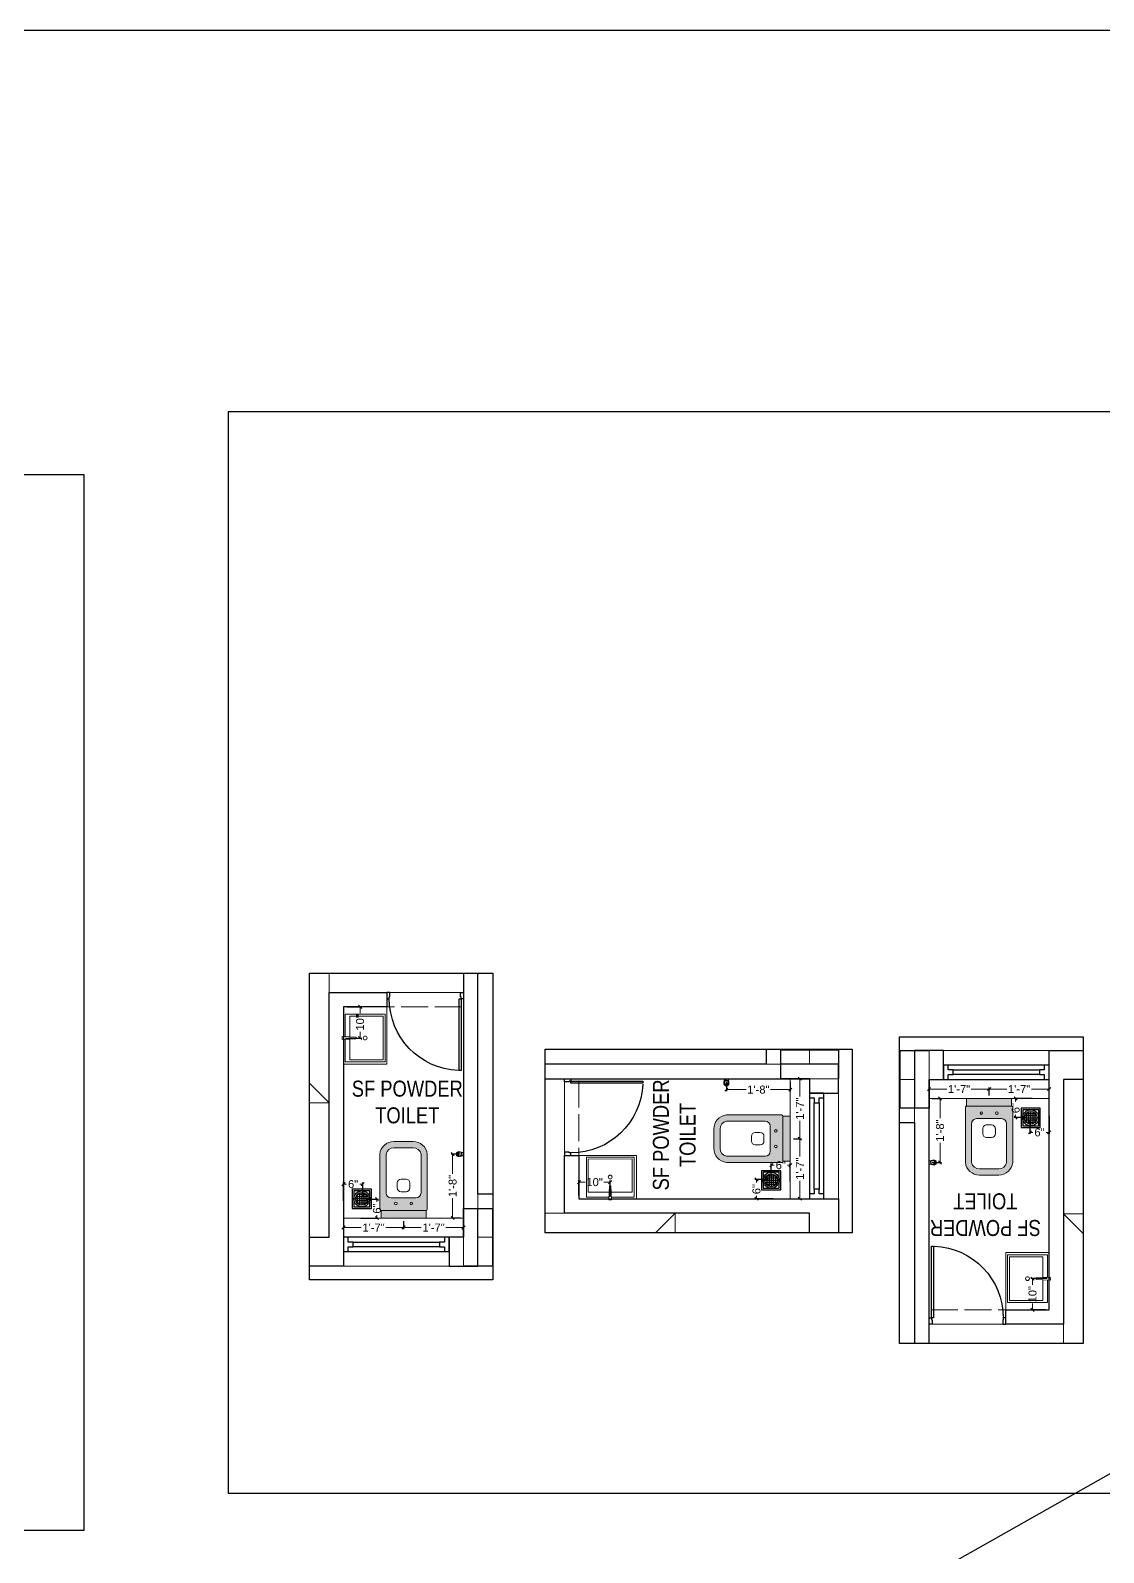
# Model space of a CAD drawing. Header units: millimetres. Extents: x 56222 to 3066687, y -650199 to -121287.
# Drawn here: x 157187.4 to 157522.6, y -177876.4 to -177400.9 of the extents above; entities that cross this region are included whole.
import ezdxf

# ---------------------------------------------------------------- set-up
doc = ezdxf.new("R2010")
doc.units = ezdxf.units.MM
doc.header["$MEASUREMENT"] = 0
doc.header["$PDMODE"] = 35
doc.linetypes.add('ACAD_ISO02W100', pattern=[15, 12, -3])
doc.linetypes.add('ACAD_ISO04W100', pattern=[30, 24, -3, 0, -3])
doc.layers.get('Defpoints').update_dxf_attribs({"color": 220})
for name, color, linetype in [('AR DOOR', 40, 'Continuous'), ('AR ELE-5', 134, 'Continuous'), ('SANIT', 232, 'Continuous'), ('WC-DET', 8, 'Continuous')]:
    doc.layers.add(name, color=color, linetype=linetype)
for name, color, linetype, lineweight in [('COLUMN', 1, 'Continuous', 30), ('dim05', 1, 'Continuous', 13), ('ELEVATION', 250, 'Continuous', 9), ('FIRST FLOOR_( STAIR )', 251, 'Continuous', 9), ('FURNITURE', 32, 'Continuous', 9), ('SECOND FLOOR', 7, 'Continuous', 9), ('SECOND FLOOR ( PLine )', 7, 'Continuous', 30), ('SECOND FLOOR ( TEXT )', 7, 'Continuous', 9), ('TILE', 14, 'Continuous', 9), ('wall', 7, 'Continuous', 30), ('XX~SLAB ( BEAM )~ ( DIM )', 7, 'Continuous', 9)]:
    doc.layers.add(name, color=color, linetype=linetype, lineweight=lineweight)
doc.layers.add('XX~SLAB ( PLINE )', color=251, linetype='Continuous', plot=False)
doc.styles.add('Arial', font='arial.ttf')
doc.styles.add("Cn_BT_0'-0", font='swissc.ttf')
doc.styles.get("Standard").update_dxf_attribs({"font": 'arial.ttf', "height": 6})
doc.dimstyles.new('ISO-25', dxfattribs={"dimtxt": 2.5, "dimasz": 1, "dimexe": 0.5, "dimexo": 1, "dimtad": 0, "dimdec": 1, "dimlunit": 4, "dimtxsty": 'Standard', "dimblk": 'OBLIQUE', "dimcen": 2.5, "dimclrd": 1, "dimclre": 1, "dimclrt": 5, "dimadec": 0, "dimazin": 0, "dimtfac": 1, "dimtdec": 1, "dimtmove": 0, "dimatfit": 3, "dimfxl": 1, "dimlwd": -1, "dimarcsym": 0})

# ---------------------------------------------------------------- blocks, each defined once
blk = doc.blocks.new('A$C3EC62B37')
at = {"layer": 'FURNITURE', "lineweight": 30, "ltscale": 0.25, "true_color": 0xffffff}
h = blk.add_hatch(color=7, dxfattribs=at)
h.dxf.hatch_style = 1
h.paths.add_polyline_path([(-12.22, 0), (-12.22, 2.35), (-26.26, 2.35), (-26.26, 0)])
h.paths.add_polyline_path([(-26.26, 2.35), (-12.22, 2.35, 0.414214), (-11.83, 2.74), (-11.83, 19.96, 0.388639), (-16.24, 23.87), (-22.38, 23.87, 0.379499), (-26.65, 19.96), (-26.65, 2.74, 0.414214)])
h.paths.add_polyline_path([(-15.35, 6.26), (-23.13, 6.26, -0.414214), (-24.7, 7.83), (-24.7, 19.96, -0.349567), (-22.37, 21.91), (-16.24, 21.91, -0.364948), (-13.78, 19.96), (-13.78, 7.83, -0.414214)], flags=16)
h.paths.add_polyline_path([(-18.46, 8.22), (-20.02, 8.22, -0.414214), (-21.2, 9.39), (-21.2, 10.96, -0.414214), (-20.02, 12.13), (-18.46, 12.13, -0.414214), (-17.28, 10.96), (-17.28, 9.39, -0.414214)], flags=0)
h.paths.add_polyline_path([(-22.06, 4.53, -1), (-21.27, 4.53, -1)], flags=16)
at = {"layer": 'FURNITURE', "color": 0, "linetype": 'ByBlock', "lineweight": -2}
for p, q in [((-22.24, 23.87), (-16.24, 23.87)), ((-26.65, 2.74), (-26.65, 19.96)), ((-24.7, 7.83), (-24.7, 19.96)), ((-22.24, 21.91), (-16.24, 21.91)), ((-13.78, 7.83), (-13.78, 19.96)), ((-11.83, 2.74), (-11.83, 19.96)), ((-21.2, 9.39), (-21.2, 10.96)), ((-20.02, 12.13), (-18.46, 12.13)), ((-17.28, 9.39), (-17.28, 10.96)), ((-23.13, 6.26), (-15.35, 6.26)), ((-20.02, 8.22), (-18.46, 8.22)), ((-26.26, 2.35), (-12.22, 2.35)), ((-26.26, 2.35), (-26.26, 0)), ((-26.26, 0), (-12.22, 0)), ((-26.26, 0), (-12.22, 0)), ((-12.22, 2.35), (-12.22, 0))]:
    blk.add_line(p, q, dxfattribs=at)
for centre in [(-21.66, 4.53), (-16.81, 4.53)]:
    blk.add_circle(centre, 0.391, dxfattribs=at)
for centre, radius, start, end in [((-22.31, 19.5), 4.37, 89.0873, 174.0395), ((-16.17, 19.5), 4.37, 5.9605, 90.9127), ((-22.31, 19.48), 2.44, 88.437, 168.6348), ((-16.17, 19.48), 2.44, 11.3652, 91.563), ((-20.02, 10.96), 1.17, 90, 180), ((-18.46, 10.96), 1.17, 0, 90), ((-23.13, 7.83), 1.57, 180, 270), ((-20.02, 9.39), 1.17, 180, 270), ((-18.46, 9.39), 1.17, 270, 0), ((-15.35, 7.83), 1.57, 270, 0), ((-26.26, 2.74), 0.391, 180, 270), ((-12.22, 2.74), 0.391, 270, 0)]:
    blk.add_arc(centre, radius, start, end, dxfattribs=at)
blk = doc.blocks.new('*U118')
for points in [[(-40, 0), (0, 0), (0, 30), (10, 30), (10, 100), (-40, 100)], [(0, 0), (0, -1120), (30, -1120), (30, 0)], [(1160, 0), (1120, 0), (1120, 30), (1110, 30), (1110, 100), (1160, 100)]]:
    blk.add_lwpolyline(points, close=True)
at = {"layer": 'AR ELE-5', "linetype": 'ByBlock', "ltscale": 15}
blk.add_arc((-2, 1), 1122, 272.373, 359.9653, dxfattribs=at)
blk = doc.blocks.new('_Oblique')
at = {"layer": 'wall', "color": 0, "lineweight": -2}
blk.add_line((-0.5, -0.5), (0.5, 0.5), dxfattribs=at)
blk = doc.blocks.new('*D487')
at = {"layer": 'Defpoints', "color": 0, "lineweight": 25, "transparency": 16777216}
for p in [(157285.18, -177771.91), (157303.93, -177771.91), (157303.93, -177774.9)]:
    blk.add_point(p, dxfattribs=at)
at = {"layer": 'dim05', "color": 1, "linetype": 'Continuous', "lineweight": -2, "transparency": 16777216}
for p, q in [((157285.18, -177772.91), (157285.18, -177775.4)), ((157303.93, -177772.91), (157303.93, -177775.4))]:
    blk.add_line(p, q, dxfattribs=at)
at = {"layer": 'dim05', "color": 1, "linetype": 'Continuous', "transparency": 16777216}
for p, q in [((157285.18, -177774.9), (157290.72, -177774.9)), ((157303.93, -177774.9), (157298.38, -177774.9))]:
    blk.add_line(p, q, dxfattribs=at)
at = {"layer": 'dim05', "color": 1, "transparency": 16777216, "rotation": 180}
blk.add_blockref('_Oblique', (157285.18, -177774.9), dxfattribs=at)
at = {"layer": 'dim05', "color": 1, "transparency": 16777216}
blk.add_blockref('_Oblique', (157303.93, -177774.9), dxfattribs=at)
at = {"layer": 'dim05', "color": 5, "lineweight": 25, "transparency": 16777216, "insert": (157294.55, -177774.9), "char_height": 2.5, "attachment_point": 5, "style": 'Arial'}
blk.add_mtext('1\'-7"', dxfattribs=at)
blk = doc.blocks.new('*D488')
at = {"layer": 'Defpoints', "color": 0, "lineweight": 25, "transparency": 16777216}
for p in [(157303.93, -177771.91), (157322.68, -177773.15), (157322.68, -177774.9)]:
    blk.add_point(p, dxfattribs=at)
at = {"layer": 'dim05', "color": 1, "linetype": 'Continuous', "lineweight": -2, "transparency": 16777216}
for p, q in [((157303.93, -177772.91), (157303.93, -177775.4)), ((157322.68, -177774.15), (157322.68, -177775.4))]:
    blk.add_line(p, q, dxfattribs=at)
at = {"layer": 'dim05', "color": 1, "linetype": 'Continuous', "transparency": 16777216}
for p, q in [((157303.93, -177774.9), (157309.47, -177774.9)), ((157322.68, -177774.9), (157317.13, -177774.9))]:
    blk.add_line(p, q, dxfattribs=at)
at = {"layer": 'dim05', "color": 1, "transparency": 16777216, "rotation": 180}
blk.add_blockref('_Oblique', (157303.93, -177774.9), dxfattribs=at)
at = {"layer": 'dim05', "color": 1, "transparency": 16777216}
blk.add_blockref('_Oblique', (157322.68, -177774.9), dxfattribs=at)
at = {"layer": 'dim05', "color": 5, "lineweight": 25, "transparency": 16777216, "insert": (157313.3, -177774.9), "char_height": 2.5, "attachment_point": 5, "style": 'Arial'}
blk.add_mtext('1\'-7"', dxfattribs=at)
blk = doc.blocks.new('A$C775F2B7C')
at = {"layer": 'WC-DET', "color": 7}
for points in [[(0.02, 0.076), (0.007, 0.076, 0.150223), (0, 0.06), (0, 0.037), (0.007, 0.004, 0.333354), (0.011, 0), (0.025, 0), (0.038, 0, 0.333354), (0.043, 0.004), (0.05, 0.037), (0.05, 0.06, 0.150223), (0.043, 0.076), (0.03, 0.076)], [(0.025, 0.02), (0.012, 0.02, -0.354974), (0.007, 0.023), (0, 0.057)], [(0.02, 0.076), (0.02, 0.082, -0.414214), (0.021, 0.083), (0.025, 0.083)], [(0.025, 0.076), (0.02, 0.076, 0.150223)], [(0.03, 0.076), (0.03, 0.082, 0.414214), (0.029, 0.083), (0.025, 0.083)], [(0.025, 0.02), (0.038, 0.02, 0.354974), (0.042, 0.023), (0.05, 0.057)]]:
    blk.add_lwpolyline(points, format="xyb", dxfattribs=at)
at = {"layer": 'WC-DET'}
for points in [[(0, 0.063), (0.025, 0.063)], [(0, 0.057), (0.025, 0.057)], [(0.001, 0.065), (0.025, 0.065)], [(0.049, 0.065), (0.025, 0.065)], [(0.049, 0.063), (0.025, 0.063)], [(0.05, 0.057), (0.025, 0.057)]]:
    blk.add_lwpolyline(points, dxfattribs=at)
at = {"layer": 'WC-DET', "color": 7}
blk.add_lwpolyline([(0.03, 0.076), (0.025, 0.076)], dxfattribs=at)
blk = doc.blocks.new('*D489')
at = {"layer": 'Defpoints', "color": 0, "lineweight": 25, "transparency": 16777216}
for p in [(157322.68, -177751.95), (157319.25, -177771.91), (157322.68, -177771.91)]:
    blk.add_point(p, dxfattribs=at)
at = {"layer": 'dim05', "color": 1, "linetype": 'Continuous', "lineweight": -2, "transparency": 16777216}
for p, q in [((157321.68, -177751.95), (157318.75, -177751.95)), ((157321.68, -177771.91), (157318.75, -177771.91))]:
    blk.add_line(p, q, dxfattribs=at)
at = {"layer": 'dim05', "color": 1, "linetype": 'Continuous', "transparency": 16777216}
for p, q in [((157319.25, -177751.95), (157319.25, -177758.1)), ((157319.25, -177771.91), (157319.25, -177765.76))]:
    blk.add_line(p, q, dxfattribs=at)
at = {"layer": 'dim05', "color": 1, "transparency": 16777216}
for p, rotation in [((157319.25, -177751.95), 90), ((157319.25, -177771.91), 270)]:
    blk.add_blockref('_Oblique', p, dxfattribs=dict(at, rotation=rotation))
at = {"layer": 'dim05', "color": 5, "lineweight": 25, "transparency": 16777216, "insert": (157319.25, -177761.93), "char_height": 2.5, "attachment_point": 5, "rotation": 90, "style": 'Arial'}
blk.add_mtext('1\'-8"', dxfattribs=at)
blk = doc.blocks.new('*D490')
at = {"layer": 'Defpoints', "color": 0, "lineweight": 25, "transparency": 16777216}
for p in [(157285.18, -177705.91), (157284.79, -177715.67), (157290.35, -177715.67)]:
    blk.add_point(p, dxfattribs=at)
at = {"layer": 'dim05', "color": 1, "linetype": 'Continuous', "lineweight": -2, "transparency": 16777216}
for p, q in [((157286.18, -177705.91), (157290.85, -177705.91)), ((157285.79, -177715.67), (157290.85, -177715.67))]:
    blk.add_line(p, q, dxfattribs=at)
at = {"layer": 'dim05', "color": 1, "linetype": 'Continuous', "transparency": 16777216}
for p, q in [((157290.35, -177705.91), (157290.35, -177707.88)), ((157290.35, -177715.67), (157290.35, -177713.71))]:
    blk.add_line(p, q, dxfattribs=at)
at = {"layer": 'dim05', "color": 1, "transparency": 16777216}
for p, rotation in [((157290.35, -177705.91), 90), ((157290.35, -177715.67), 270)]:
    blk.add_blockref('_Oblique', p, dxfattribs=dict(at, rotation=rotation))
at = {"layer": 'dim05', "color": 5, "lineweight": 25, "transparency": 16777216, "insert": (157290.35, -177710.79), "char_height": 2.5, "attachment_point": 5, "rotation": 90, "style": 'Arial'}
blk.add_mtext('10"', dxfattribs=at)
blk = doc.blocks.new('NAHNYsquare')
at = {"color": 253}
for p, q in [((5, -2.99), (1, -2.99)), ((4.89, -2.32), (1.11, -2.32)), ((4.89, -3.65), (1.11, -3.65)), ((4.49, -1.65), (1.51, -1.65)), ((4.49, -4.32), (1.51, -4.32)), ((1.67, -4.48), (1.67, -1.49)), ((2.33, -4.87), (2.33, -1.1)), ((3, -0.99), (3, -4.99)), ((3.67, -4.87), (3.67, -1.1)), ((4.33, -4.48), (4.33, -1.49))]:
    blk.add_line(p, q, dxfattribs=at)
for points in [[(0, -5.99), (6, -5.99), (6, 0.01), (0, 0.01)], [(0.5, -5.49), (5.5, -5.49), (5.5, -0.49), (0.5, -0.49)]]:
    blk.add_lwpolyline(points, close=True)
for radius in [2.5, 2]:
    blk.add_circle((3, -2.99), radius)
blk = doc.blocks.new('*D491')
at = {"layer": 'Defpoints', "color": 0, "lineweight": 25, "transparency": 16777216}
for p in [(157291.16, -177765.97), (157295.63, -177765.97), (157289.51, -177771.91)]:
    blk.add_point(p, dxfattribs=at)
at = {"layer": 'dim05', "color": 1, "linetype": 'Continuous', "lineweight": -2, "transparency": 16777216}
for p, q in [((157292.16, -177765.97), (157296.13, -177765.97)), ((157290.51, -177771.91), (157296.13, -177771.91))]:
    blk.add_line(p, q, dxfattribs=at)
at = {"layer": 'dim05', "color": 1, "linetype": 'Continuous', "transparency": 16777216}
for p, q in [((157295.63, -177765.97), (157295.63, -177766.88)), ((157295.63, -177771.91), (157295.63, -177771.01))]:
    blk.add_line(p, q, dxfattribs=at)
at = {"layer": 'dim05', "color": 1, "transparency": 16777216}
for p, rotation in [((157295.63, -177765.97), 90), ((157295.63, -177771.91), 270)]:
    blk.add_blockref('_Oblique', p, dxfattribs=dict(at, rotation=rotation))
at = {"layer": 'dim05', "color": 5, "lineweight": 25, "transparency": 16777216, "insert": (157295.63, -177768.94), "char_height": 2.5, "attachment_point": 5, "rotation": 90, "style": 'Arial'}
blk.add_mtext('6"', dxfattribs=at)
blk = doc.blocks.new('*D492')
at = {"layer": 'Defpoints', "color": 0, "lineweight": 25, "transparency": 16777216}
for p in [(157291.16, -177761.35), (157285.18, -177767.53), (157291.16, -177765.97)]:
    blk.add_point(p, dxfattribs=at)
at = {"layer": 'dim05', "color": 1, "linetype": 'Continuous', "lineweight": -2, "transparency": 16777216}
for p, q in [((157285.18, -177766.53), (157285.18, -177760.85)), ((157291.16, -177764.97), (157291.16, -177760.85))]:
    blk.add_line(p, q, dxfattribs=at)
at = {"layer": 'dim05', "color": 1, "linetype": 'Continuous', "transparency": 16777216}
for p, q in [((157285.18, -177761.35), (157286.1, -177761.35)), ((157291.16, -177761.35), (157290.24, -177761.35))]:
    blk.add_line(p, q, dxfattribs=at)
at = {"layer": 'dim05', "color": 1, "transparency": 16777216, "rotation": 180}
blk.add_blockref('_Oblique', (157285.18, -177761.35), dxfattribs=at)
at = {"layer": 'dim05', "color": 1, "transparency": 16777216}
blk.add_blockref('_Oblique', (157291.16, -177761.35), dxfattribs=at)
at = {"layer": 'dim05', "color": 5, "lineweight": 25, "transparency": 16777216, "insert": (157288.17, -177761.35), "char_height": 2.5, "attachment_point": 5, "style": 'Arial'}
blk.add_mtext('6"', dxfattribs=at)
blk = doc.blocks.new('*D493')
at = {"layer": 'Defpoints', "color": 0, "lineweight": 25, "transparency": 16777216}
for p in [(157424.72, -177747.13), (157427.71, -177747.13), (157424.72, -177765.88)]:
    blk.add_point(p, dxfattribs=at)
at = {"layer": 'dim05', "color": 1, "linetype": 'Continuous', "lineweight": -2, "transparency": 16777216}
for p, q in [((157425.72, -177747.13), (157428.21, -177747.13)), ((157425.72, -177765.88), (157428.21, -177765.88))]:
    blk.add_line(p, q, dxfattribs=at)
at = {"layer": 'dim05', "color": 1, "linetype": 'Continuous', "transparency": 16777216}
for p, q in [((157427.71, -177747.13), (157427.71, -177752.67)), ((157427.71, -177765.88), (157427.71, -177760.33))]:
    blk.add_line(p, q, dxfattribs=at)
at = {"layer": 'dim05', "color": 1, "transparency": 16777216}
for p, rotation in [((157427.71, -177747.13), 90), ((157427.71, -177765.88), 270)]:
    blk.add_blockref('_Oblique', p, dxfattribs=dict(at, rotation=rotation))
at = {"layer": 'dim05', "color": 5, "lineweight": 25, "transparency": 16777216, "insert": (157427.71, -177756.5), "char_height": 2.5, "attachment_point": 5, "rotation": 90, "style": 'Arial'}
blk.add_mtext('1\'-7"', dxfattribs=at)
blk = doc.blocks.new('*D494')
at = {"layer": 'Defpoints', "color": 0, "lineweight": 25, "transparency": 16777216}
for p in [(157425.95, -177728.38), (157427.71, -177728.38), (157424.72, -177747.13)]:
    blk.add_point(p, dxfattribs=at)
at = {"layer": 'dim05', "color": 1, "linetype": 'Continuous', "lineweight": -2, "transparency": 16777216}
for p, q in [((157426.95, -177728.38), (157428.21, -177728.38)), ((157425.72, -177747.13), (157428.21, -177747.13))]:
    blk.add_line(p, q, dxfattribs=at)
at = {"layer": 'dim05', "color": 1, "linetype": 'Continuous', "transparency": 16777216}
for p, q in [((157427.71, -177728.38), (157427.71, -177733.92)), ((157427.71, -177747.13), (157427.71, -177741.58))]:
    blk.add_line(p, q, dxfattribs=at)
at = {"layer": 'dim05', "color": 1, "transparency": 16777216}
for p, rotation in [((157427.71, -177728.38), 90), ((157427.71, -177747.13), 270)]:
    blk.add_blockref('_Oblique', p, dxfattribs=dict(at, rotation=rotation))
at = {"layer": 'dim05', "color": 5, "lineweight": 25, "transparency": 16777216, "insert": (157427.71, -177737.75), "char_height": 2.5, "attachment_point": 5, "rotation": 90, "style": 'Arial'}
blk.add_mtext('1\'-7"', dxfattribs=at)
blk = doc.blocks.new('*D495')
at = {"layer": 'Defpoints', "color": 0, "lineweight": 25, "transparency": 16777216}
for p in [(157404.75, -177728.38), (157424.72, -177728.38), (157424.72, -177731.8)]:
    blk.add_point(p, dxfattribs=at)
at = {"layer": 'dim05', "color": 1, "linetype": 'Continuous', "lineweight": -2, "transparency": 16777216}
for p, q in [((157404.75, -177729.38), (157404.75, -177732.3)), ((157424.72, -177729.38), (157424.72, -177732.3))]:
    blk.add_line(p, q, dxfattribs=at)
at = {"layer": 'dim05', "color": 1, "linetype": 'Continuous', "transparency": 16777216}
for p, q in [((157404.75, -177731.8), (157410.91, -177731.8)), ((157424.72, -177731.8), (157418.57, -177731.8))]:
    blk.add_line(p, q, dxfattribs=at)
at = {"layer": 'dim05', "color": 1, "transparency": 16777216, "rotation": 180}
blk.add_blockref('_Oblique', (157404.75, -177731.8), dxfattribs=at)
at = {"layer": 'dim05', "color": 1, "transparency": 16777216}
blk.add_blockref('_Oblique', (157424.72, -177731.8), dxfattribs=at)
at = {"layer": 'dim05', "color": 5, "lineweight": 25, "transparency": 16777216, "insert": (157414.74, -177731.8), "char_height": 2.5, "attachment_point": 5, "style": 'Arial'}
blk.add_mtext('1\'-8"', dxfattribs=at)
blk = doc.blocks.new('*D496')
at = {"layer": 'Defpoints', "color": 0, "lineweight": 25, "transparency": 16777216}
for p in [(157368.48, -177760.7), (157358.72, -177765.88), (157368.48, -177766.26)]:
    blk.add_point(p, dxfattribs=at)
at = {"layer": 'dim05', "color": 1, "linetype": 'Continuous', "lineweight": -2, "transparency": 16777216}
for p, q in [((157358.72, -177764.88), (157358.72, -177760.2)), ((157368.48, -177765.26), (157368.48, -177760.2))]:
    blk.add_line(p, q, dxfattribs=at)
at = {"layer": 'dim05', "color": 1, "linetype": 'Continuous', "transparency": 16777216}
for p, q in [((157358.72, -177760.7), (157360.68, -177760.7)), ((157368.48, -177760.7), (157366.51, -177760.7))]:
    blk.add_line(p, q, dxfattribs=at)
at = {"layer": 'dim05', "color": 1, "transparency": 16777216, "rotation": 180}
blk.add_blockref('_Oblique', (157358.72, -177760.7), dxfattribs=at)
at = {"layer": 'dim05', "color": 1, "transparency": 16777216}
blk.add_blockref('_Oblique', (157368.48, -177760.7), dxfattribs=at)
at = {"layer": 'dim05', "color": 5, "lineweight": 25, "transparency": 16777216, "insert": (157363.6, -177760.7), "char_height": 2.5, "attachment_point": 5, "style": 'Arial'}
blk.add_mtext('10"', dxfattribs=at)
blk = doc.blocks.new('*D497')
at = {"layer": 'Defpoints', "color": 0, "lineweight": 25, "transparency": 16777216}
for p in [(157418.78, -177755.42), (157418.78, -177759.89), (157424.72, -177761.54)]:
    blk.add_point(p, dxfattribs=at)
at = {"layer": 'dim05', "color": 1, "linetype": 'Continuous', "lineweight": -2, "transparency": 16777216}
for p, q in [((157418.78, -177758.89), (157418.78, -177754.92)), ((157424.72, -177760.54), (157424.72, -177754.92))]:
    blk.add_line(p, q, dxfattribs=at)
at = {"layer": 'dim05', "color": 1, "linetype": 'Continuous', "transparency": 16777216}
for p, q in [((157418.78, -177755.42), (157419.68, -177755.42)), ((157424.72, -177755.42), (157423.82, -177755.42))]:
    blk.add_line(p, q, dxfattribs=at)
at = {"layer": 'dim05', "color": 1, "transparency": 16777216, "rotation": 180}
blk.add_blockref('_Oblique', (157418.78, -177755.42), dxfattribs=at)
at = {"layer": 'dim05', "color": 1, "transparency": 16777216}
blk.add_blockref('_Oblique', (157424.72, -177755.42), dxfattribs=at)
at = {"layer": 'dim05', "color": 5, "lineweight": 25, "transparency": 16777216, "insert": (157421.75, -177755.42), "char_height": 2.5, "attachment_point": 5, "style": 'Arial'}
blk.add_mtext('6"', dxfattribs=at)
blk = doc.blocks.new('*D498')
at = {"layer": 'Defpoints', "color": 0, "lineweight": 25, "transparency": 16777216}
for p in [(157414.16, -177759.89), (157418.78, -177759.89), (157420.34, -177765.88)]:
    blk.add_point(p, dxfattribs=at)
at = {"layer": 'dim05', "color": 1, "linetype": 'Continuous', "lineweight": -2, "transparency": 16777216}
for p, q in [((157417.78, -177759.89), (157413.66, -177759.89)), ((157419.34, -177765.88), (157413.66, -177765.88))]:
    blk.add_line(p, q, dxfattribs=at)
at = {"layer": 'dim05', "color": 1, "linetype": 'Continuous', "transparency": 16777216}
for p, q in [((157414.16, -177759.89), (157414.16, -177760.81)), ((157414.16, -177765.88), (157414.16, -177764.95))]:
    blk.add_line(p, q, dxfattribs=at)
at = {"layer": 'dim05', "color": 1, "transparency": 16777216}
for p, rotation in [((157414.16, -177759.89), 90), ((157414.16, -177765.88), 270)]:
    blk.add_blockref('_Oblique', p, dxfattribs=dict(at, rotation=rotation))
at = {"layer": 'dim05', "color": 5, "lineweight": 25, "transparency": 16777216, "insert": (157414.16, -177762.88), "char_height": 2.5, "attachment_point": 5, "rotation": 90, "style": 'Arial'}
blk.add_mtext('6"', dxfattribs=at)
blk = doc.blocks.new('*D499')
at = {"layer": 'Defpoints', "color": 0, "lineweight": 25, "transparency": 16777216}
for p in [(157486.8, -177731.61), (157486.8, -177734.6), (157505.55, -177734.6)]:
    blk.add_point(p, dxfattribs=at)
at = {"layer": 'dim05', "color": 1, "linetype": 'Continuous', "lineweight": -2, "transparency": 16777216}
for p, q in [((157486.8, -177733.6), (157486.8, -177731.11)), ((157505.55, -177733.6), (157505.55, -177731.11))]:
    blk.add_line(p, q, dxfattribs=at)
at = {"layer": 'dim05', "color": 1, "linetype": 'Continuous', "transparency": 16777216}
for p, q in [((157486.8, -177731.61), (157492.35, -177731.61)), ((157505.55, -177731.61), (157500.01, -177731.61))]:
    blk.add_line(p, q, dxfattribs=at)
at = {"layer": 'dim05', "color": 1, "transparency": 16777216, "rotation": 180}
blk.add_blockref('_Oblique', (157486.8, -177731.61), dxfattribs=at)
at = {"layer": 'dim05', "color": 1, "transparency": 16777216}
blk.add_blockref('_Oblique', (157505.55, -177731.61), dxfattribs=at)
at = {"layer": 'dim05', "color": 5, "lineweight": 25, "transparency": 16777216, "insert": (157496.18, -177731.61), "char_height": 2.5, "attachment_point": 5, "style": 'Arial'}
blk.add_mtext('1\'-7"', dxfattribs=at)
blk = doc.blocks.new('*D500')
at = {"layer": 'Defpoints', "color": 0, "lineweight": 25, "transparency": 16777216}
for p in [(157468.05, -177731.61), (157468.05, -177733.37), (157486.8, -177734.6)]:
    blk.add_point(p, dxfattribs=at)
at = {"layer": 'dim05', "color": 1, "linetype": 'Continuous', "lineweight": -2, "transparency": 16777216}
for p, q in [((157468.05, -177732.37), (157468.05, -177731.11)), ((157486.8, -177733.6), (157486.8, -177731.11))]:
    blk.add_line(p, q, dxfattribs=at)
at = {"layer": 'dim05', "color": 1, "linetype": 'Continuous', "transparency": 16777216}
for p, q in [((157468.05, -177731.61), (157473.6, -177731.61)), ((157486.8, -177731.61), (157481.26, -177731.61))]:
    blk.add_line(p, q, dxfattribs=at)
at = {"layer": 'dim05', "color": 1, "transparency": 16777216, "rotation": 180}
blk.add_blockref('_Oblique', (157468.05, -177731.61), dxfattribs=at)
at = {"layer": 'dim05', "color": 1, "transparency": 16777216}
blk.add_blockref('_Oblique', (157486.8, -177731.61), dxfattribs=at)
at = {"layer": 'dim05', "color": 5, "lineweight": 25, "transparency": 16777216, "insert": (157477.43, -177731.61), "char_height": 2.5, "attachment_point": 5, "style": 'Arial'}
blk.add_mtext('1\'-7"', dxfattribs=at)
blk = doc.blocks.new('*D501')
at = {"layer": 'Defpoints', "color": 0, "lineweight": 25, "transparency": 16777216}
for p in [(157468.05, -177734.6), (157471.48, -177734.6), (157468.05, -177754.57)]:
    blk.add_point(p, dxfattribs=at)
at = {"layer": 'dim05', "color": 1, "linetype": 'Continuous', "lineweight": -2, "transparency": 16777216}
for p, q in [((157469.05, -177734.6), (157471.98, -177734.6)), ((157469.05, -177754.57), (157471.98, -177754.57))]:
    blk.add_line(p, q, dxfattribs=at)
at = {"layer": 'dim05', "color": 1, "linetype": 'Continuous', "transparency": 16777216}
for p, q in [((157471.48, -177734.6), (157471.48, -177740.76)), ((157471.48, -177754.57), (157471.48, -177748.42))]:
    blk.add_line(p, q, dxfattribs=at)
at = {"layer": 'dim05', "color": 1, "transparency": 16777216}
for p, rotation in [((157471.48, -177734.6), 90), ((157471.48, -177754.57), 270)]:
    blk.add_blockref('_Oblique', p, dxfattribs=dict(at, rotation=rotation))
at = {"layer": 'dim05', "color": 5, "lineweight": 25, "transparency": 16777216, "insert": (157471.48, -177744.59), "char_height": 2.5, "attachment_point": 5, "rotation": 90, "style": 'Arial'}
blk.add_mtext('1\'-8"', dxfattribs=at)
blk = doc.blocks.new('*D502')
at = {"layer": 'Defpoints', "color": 0, "lineweight": 25, "transparency": 16777216}
for p in [(157500.38, -177790.85), (157505.93, -177790.85), (157505.55, -177800.6)]:
    blk.add_point(p, dxfattribs=at)
at = {"layer": 'dim05', "color": 1, "linetype": 'Continuous', "lineweight": -2, "transparency": 16777216}
for p, q in [((157504.93, -177790.85), (157499.88, -177790.85)), ((157504.55, -177800.6), (157499.88, -177800.6))]:
    blk.add_line(p, q, dxfattribs=at)
at = {"layer": 'dim05', "color": 1, "linetype": 'Continuous', "transparency": 16777216}
for p, q in [((157500.38, -177790.85), (157500.38, -177792.81)), ((157500.38, -177800.6), (157500.38, -177798.64))]:
    blk.add_line(p, q, dxfattribs=at)
at = {"layer": 'dim05', "color": 1, "transparency": 16777216}
for p, rotation in [((157500.38, -177790.85), 90), ((157500.38, -177800.6), 270)]:
    blk.add_blockref('_Oblique', p, dxfattribs=dict(at, rotation=rotation))
at = {"layer": 'dim05', "color": 5, "lineweight": 25, "transparency": 16777216, "insert": (157500.38, -177795.73), "char_height": 2.5, "attachment_point": 5, "rotation": 90, "style": 'Arial'}
blk.add_mtext('10"', dxfattribs=at)
blk = doc.blocks.new('*D503')
at = {"layer": 'Defpoints', "color": 0, "lineweight": 25, "transparency": 16777216}
for p in [(157501.22, -177734.6), (157495.1, -177740.54), (157499.57, -177740.54)]:
    blk.add_point(p, dxfattribs=at)
at = {"layer": 'dim05', "color": 1, "linetype": 'Continuous', "lineweight": -2, "transparency": 16777216}
for p, q in [((157500.22, -177734.6), (157494.6, -177734.6)), ((157498.57, -177740.54), (157494.6, -177740.54))]:
    blk.add_line(p, q, dxfattribs=at)
at = {"layer": 'dim05', "color": 1, "linetype": 'Continuous', "transparency": 16777216}
for p, q in [((157495.1, -177734.6), (157495.1, -177735.5)), ((157495.1, -177740.54), (157495.1, -177739.64))]:
    blk.add_line(p, q, dxfattribs=at)
at = {"layer": 'dim05', "color": 1, "transparency": 16777216}
for p, rotation in [((157495.1, -177734.6), 90), ((157495.1, -177740.54), 270)]:
    blk.add_blockref('_Oblique', p, dxfattribs=dict(at, rotation=rotation))
at = {"layer": 'dim05', "color": 5, "lineweight": 25, "transparency": 16777216, "insert": (157495.1, -177737.57), "char_height": 2.5, "attachment_point": 5, "rotation": 90, "style": 'Arial'}
blk.add_mtext('6"', dxfattribs=at)
blk = doc.blocks.new('*D504')
at = {"layer": 'Defpoints', "color": 0, "lineweight": 25, "transparency": 16777216}
for p in [(157505.55, -177738.99), (157499.57, -177740.54), (157499.57, -177745.16)]:
    blk.add_point(p, dxfattribs=at)
at = {"layer": 'dim05', "color": 1, "linetype": 'Continuous', "lineweight": -2, "transparency": 16777216}
for p, q in [((157499.57, -177741.54), (157499.57, -177745.66)), ((157505.55, -177739.99), (157505.55, -177745.66))]:
    blk.add_line(p, q, dxfattribs=at)
at = {"layer": 'dim05', "color": 1, "linetype": 'Continuous', "transparency": 16777216}
for p, q in [((157499.57, -177745.16), (157500.49, -177745.16)), ((157505.55, -177745.16), (157504.63, -177745.16))]:
    blk.add_line(p, q, dxfattribs=at)
at = {"layer": 'dim05', "color": 1, "transparency": 16777216, "rotation": 180}
blk.add_blockref('_Oblique', (157499.57, -177745.16), dxfattribs=at)
at = {"layer": 'dim05', "color": 1, "transparency": 16777216}
blk.add_blockref('_Oblique', (157505.55, -177745.16), dxfattribs=at)
at = {"layer": 'dim05', "color": 5, "lineweight": 25, "transparency": 16777216, "insert": (157502.56, -177745.16), "char_height": 2.5, "attachment_point": 5, "style": 'Arial'}
blk.add_mtext('6"', dxfattribs=at)

msp = doc.modelspace()

# ---------------------------------------------------------------- linework, layer by layer
at = {"layer": 'COLUMN'}
for points in [[(157430.721, -177728.375), (157421.721, -177728.375), (157421.721, -177719.375), (157439.721, -177719.375), (157439.721, -177728.375)], [(157468.052, -177728.604), (157468.052, -177737.604), (157459.052, -177737.604), (157459.052, -177719.604), (157468.052, -177719.604)], [(157322.675, -177777.913), (157322.675, -177768.913), (157331.675, -177768.913), (157331.675, -177786.913), (157322.675, -177786.913)]]:
    msp.add_lwpolyline(points, dxfattribs=at)
at = {"layer": 'ELEVATION', "lineweight": 25, "transparency": 33554600, "elevation": 0.126}
for points in [[(157274.561, -177695.399), (157331.854, -177695.399), (157331.854, -177791.247), (157274.561, -177791.247)], [(157516.167, -177811.119), (157458.874, -177811.119), (157458.874, -177715.27), (157516.167, -177715.27)], [(157348.206, -177776.489), (157348.206, -177719.196), (157444.055, -177719.196), (157444.055, -177776.489)]]:
    msp.add_lwpolyline(points, close=True, dxfattribs=at)
at = {"layer": 'FIRST FLOOR_( STAIR )'}
for p, q in [((157280.675, -177735.913), (157274.561, -177735.913)), ((157388.721, -177770.375), (157388.721, -177776.489)), ((157510.052, -177770.604), (157516.167, -177770.604))]:
    msp.add_line(p, q, dxfattribs=at)
at = {"layer": 'FURNITURE'}
for points in [[(157298.675, -177705.913), (157285.175, -177705.913), (157285.175, -177723.872), (157298.675, -177723.872)], [(157289.171, -177715.431), (157289.172, -177715.903), (157284.793, -177716.116), (157284.793, -177715.223)], [(157358.721, -177752.375), (157358.721, -177765.875), (157376.679, -177765.875), (157376.679, -177752.375)], [(157368.238, -177761.879), (157368.711, -177761.879), (157368.924, -177766.257), (157368.031, -177766.257)], [(157492.052, -177800.604), (157505.552, -177800.604), (157505.552, -177782.645), (157492.052, -177782.645)], [(157501.556, -177791.087), (157501.556, -177790.614), (157505.934, -177790.401), (157505.935, -177791.294)]]:
    msp.add_lwpolyline(points, close=True, dxfattribs=at)
for points in [[(157285.686, -177716.073), (157285.698, -177723.108), (157298.174, -177723.1), (157298.157, -177708.222), (157285.681, -177708.229), (157285.686, -177715.266)], [(157287.174, -177716), (157287.186, -177722.511), (157297.579, -177722.506), (157297.563, -177708.818), (157287.17, -177708.824), (157287.174, -177715.336)], [(157368.88, -177765.364), (157375.915, -177765.352), (157375.908, -177752.876), (157361.03, -177752.893), (157361.037, -177765.369), (157368.073, -177765.365)], [(157368.808, -177763.876), (157375.319, -177763.864), (157375.313, -177753.471), (157361.626, -177753.488), (157361.631, -177763.881), (157368.144, -177763.876)], [(157505.041, -177790.444), (157505.029, -177783.409), (157492.553, -177783.417), (157492.57, -177798.295), (157505.046, -177798.288), (157505.042, -177791.252)], [(157503.553, -177790.517), (157503.542, -177784.006), (157493.149, -177784.012), (157493.165, -177797.699), (157503.558, -177797.693), (157503.554, -177791.181)]]:
    msp.add_lwpolyline(points, dxfattribs=at)
for centre in [(157291.936, -177715.665), (157368.473, -177759.114), (157498.791, -177790.852)]:
    msp.add_circle(centre, 0.595, dxfattribs=at)
at = {"layer": 'SECOND FLOOR'}
for p, q in [((157322.675, -177695.399), (157322.675, -177786.913)), ((157327.175, -177695.399), (157327.175, -177786.913)), ((157280.675, -177701.413), (157280.675, -177777.913)), ((157322.675, -177701.413), (157280.675, -177701.413)), ((157292.675, -177705.913), (157285.175, -177705.913)), ((157285.175, -177705.913), (157285.175, -177786.913)), ((157417.221, -177723.875), (157417.221, -177719.196)), ((157421.721, -177723.875), (157421.721, -177719.196)), ((157430.721, -177719.196), (157430.721, -177723.875)), ((157439.721, -177719.196), (157439.721, -177776.489)), ((157458.874, -177719.604), (157516.167, -177719.604)), ((157463.552, -177811.119), (157463.552, -177719.604)), ((157468.052, -177811.119), (157468.052, -177719.604)), ((157505.552, -177800.604), (157505.552, -177719.604)), ((157348.206, -177723.875), (157439.721, -177723.875)), ((157348.206, -177728.375), (157439.721, -177728.375)), ((157354.221, -177728.375), (157354.221, -177770.375)), ((157424.721, -177728.375), (157424.721, -177765.875)), ((157458.874, -177728.604), (157463.552, -177728.604)), ((157510.052, -177805.104), (157510.052, -177728.604)), ((157510.052, -177728.604), (157516.167, -177728.604)), ((157468.052, -177734.604), (157505.552, -177734.604)), ((157463.552, -177737.604), (157458.874, -177737.604)), ((157463.552, -177742.104), (157458.874, -177742.104)), ((157358.721, -177758.375), (157358.721, -177765.875)), ((157327.175, -177764.413), (157331.854, -177764.413)), ((157358.721, -177765.875), (157439.721, -177765.875)), ((157322.675, -177771.913), (157285.175, -177771.913)), ((157327.175, -177768.913), (157331.854, -177768.913)), ((157354.221, -177770.375), (157430.721, -177770.375)), ((157430.721, -177770.375), (157430.721, -177776.489)), ((157280.675, -177777.913), (157274.561, -177777.913)), ((157331.854, -177777.913), (157327.175, -177777.913)), ((157331.854, -177786.913), (157274.561, -177786.913)), ((157498.052, -177800.604), (157505.552, -177800.604)), ((157468.052, -177805.104), (157510.052, -177805.104))]:
    msp.add_line(p, q, dxfattribs=at)
at = {"layer": 'SECOND FLOOR', "linetype": 'ACAD_ISO02W100', "ltscale": 0.7}
for p, q in [((157292.675, -177705.913), (157322.675, -177705.913)), ((157358.721, -177758.375), (157358.721, -177728.375)), ((157498.052, -177800.604), (157468.052, -177800.604))]:
    msp.add_line(p, q, dxfattribs=at)
at = {"layer": 'SECOND FLOOR', "color": 1, "linetype": 'ACAD_ISO04W100'}
for p, q in [((157421.721, -177719.375), (157421.74, -177719.196)), ((157430.701, -177719.196), (157430.721, -177719.375)), ((157458.874, -177728.624), (157459.052, -177728.604)), ((157459.052, -177737.604), (157458.874, -177737.584)), ((157331.675, -177768.913), (157331.854, -177768.933)), ((157331.854, -177777.893), (157331.675, -177777.913))]:
    msp.add_line(p, q, dxfattribs=at)
at = {"layer": 'SECOND FLOOR ( PLine )'}
for points in [[(157322.675, -177695.399), (157322.675, -177777.913)], [(157331.854, -177764.413), (157327.175, -177764.413), (157327.175, -177695.399)], [(157274.561, -177777.913), (157280.675, -177777.913), (157280.675, -177701.413), (157285.175, -177701.413), (157298.675, -177701.413), (157298.675, -177705.913), (157285.175, -177705.913), (157285.175, -177705.913), (157285.175, -177786.913), (157274.561, -177786.913)], [(157417.221, -177719.196), (157417.221, -177723.875), (157348.206, -177723.875)], [(157439.721, -177728.375), (157439.721, -177728.375), (157439.721, -177723.875), (157421.721, -177723.875), (157421.721, -177719.196)], [(157468.052, -177719.604), (157468.052, -177719.604), (157463.552, -177719.604), (157463.552, -177737.604), (157458.874, -177737.604)], [(157468.052, -177728.604), (157472.552, -177728.604), (157472.552, -177719.604), (157468.052, -177719.604)], [(157516.167, -177728.604), (157510.052, -177728.604), (157510.052, -177805.104), (157505.552, -177805.104), (157492.052, -177805.104), (157492.052, -177800.604), (157505.552, -177800.604), (157505.552, -177800.604), (157505.552, -177719.604), (157516.167, -177719.604)], [(157348.206, -177728.375), (157430.721, -177728.375)], [(157430.721, -177728.375), (157430.721, -177732.875), (157439.721, -177732.875), (157439.721, -177728.375)], [(157468.052, -177811.119), (157468.052, -177728.604)], [(157458.874, -177742.104), (157463.552, -177742.104), (157463.552, -177811.119)], [(157430.721, -177776.489), (157430.721, -177770.375), (157354.221, -177770.375), (157354.221, -177765.875), (157354.221, -177752.375), (157358.721, -177752.375), (157358.721, -177765.875), (157358.721, -177765.875), (157439.721, -177765.875), (157439.721, -177776.489)], [(157322.675, -177786.913), (157322.675, -177786.913), (157327.175, -177786.913), (157327.175, -177768.913), (157331.854, -177768.913)], [(157322.675, -177777.913), (157318.175, -177777.913), (157318.175, -177786.913), (157322.675, -177786.913)]]:
    msp.add_lwpolyline(points, dxfattribs=at)
at = {"layer": 'TILE', "color": 1, "linetype": 'Continuous', "lineweight": 25}
msp.add_line((155066.713, -179242.65), (158321.234, -177400.874), dxfattribs=at)
msp.add_lwpolyline([(158321.234, -177400.874), (155066.713, -177400.874), (155066.713, -179242.65), (158321.234, -179242.65)], close=True, dxfattribs=at)
at = {"layer": 'XX~SLAB ( BEAM )~ ( DIM )'}
for p, q in [((157280.675, -177735.913), (157274.561, -177729.799)), ((157388.721, -177770.375), (157382.606, -177776.489)), ((157510.052, -177770.604), (157516.167, -177776.718))]:
    msp.add_line(p, q, dxfattribs=at)
at = {"layer": 'XX~SLAB ( BEAM )~ ( DIM )', "color": 1, "lineweight": 30}
for points in [[(157658.014, -177520.081), (157249.173, -177520.081), (157249.173, -177857.904), (157658.014, -177857.904)], [(157204.176, -177539.68), (156747.783, -177539.68), (156747.783, -177869.434), (157204.176, -177869.434)]]:
    msp.add_lwpolyline(points, close=True, dxfattribs=at)
at = {"layer": 'XX~SLAB ( BEAM )~ ( DIM )'}
for points in [[(157280.675, -177695.399), (157280.675, -177735.913), (157274.561, -177735.913)], [(157348.206, -177770.375), (157388.721, -177770.375), (157388.721, -177776.489)], [(157510.052, -177811.119), (157510.052, -177770.604), (157516.167, -177770.604)]]:
    msp.add_lwpolyline(points, dxfattribs=at)
at = {"layer": 'XX~SLAB ( PLINE )'}
for p, q in [((157430.721, -177728.375), (157430.721, -177765.875)), ((157468.052, -177728.604), (157505.552, -177728.604)), ((157322.675, -177777.913), (157285.175, -177777.913))]:
    msp.add_line(p, q, dxfattribs=at)
for points in [[(157472.552, -177728.604), (157474.052, -177728.604), (157474.052, -177727.104), (157475.552, -177727.104), (157475.552, -177725.604), (157502.552, -177725.604), (157502.552, -177727.104), (157504.052, -177727.104), (157504.052, -177728.604), (157505.552, -177728.604), (157505.552, -177724.104), (157504.052, -177724.104), (157504.052, -177725.604), (157502.552, -177725.604), (157502.552, -177727.104), (157475.552, -177727.104), (157475.552, -177725.604), (157474.052, -177725.604), (157474.052, -177724.104), (157472.552, -177724.104), (157472.552, -177728.604), (157505.552, -177728.604), (157505.552, -177724.104), (157472.552, -177724.104)], [(157430.721, -177732.875), (157430.721, -177734.375), (157432.221, -177734.375), (157432.221, -177735.875), (157433.721, -177735.875), (157433.721, -177762.875), (157432.221, -177762.875), (157432.221, -177764.375), (157430.721, -177764.375), (157430.721, -177765.875), (157435.221, -177765.875), (157435.221, -177764.375), (157433.721, -177764.375), (157433.721, -177762.875), (157432.221, -177762.875), (157432.221, -177735.875), (157433.721, -177735.875), (157433.721, -177734.375), (157435.221, -177734.375), (157435.221, -177732.875), (157430.721, -177732.875), (157430.721, -177765.875), (157435.221, -177765.875), (157435.221, -177732.875)], [(157318.175, -177777.913), (157316.675, -177777.913), (157316.675, -177779.413), (157315.175, -177779.413), (157315.175, -177780.913), (157288.175, -177780.913), (157288.175, -177779.413), (157286.675, -177779.413), (157286.675, -177777.913), (157285.175, -177777.913), (157285.175, -177782.413), (157286.675, -177782.413), (157286.675, -177780.913), (157288.175, -177780.913), (157288.175, -177779.413), (157315.175, -177779.413), (157315.175, -177780.913), (157316.675, -177780.913), (157316.675, -177782.413), (157318.175, -177782.413), (157318.175, -177777.913), (157285.175, -177777.913), (157285.175, -177782.413), (157318.175, -177782.413)]]:
    msp.add_lwpolyline(points, close=True, dxfattribs=at)

# ---------------------------------------------------------------- block references
at = {"layer": 'AR DOOR', "linetype": 'ByBlock', "lineweight": -2, "extrusion": (0, 0, -1), "xscale": 0.02000000000004664, "yscale": 0.02000000000004664, "zscale": -0.02000000000004664}
msp.add_blockref('*U118', (-157321.875, -177703.413), dxfattribs=at)
for p, rotation in [((-157356.221, -177729.175), 270), ((-157468.852, -177803.104), 180)]:
    msp.add_blockref('*U118', p, dxfattribs=dict(at, rotation=rotation))
at = {"layer": 'FURNITURE'}
for p, rotation in [((157467.564, -177734.604), 180), ((157424.721, -177727.886), 90)]:
    msp.add_blockref('A$C3EC62B37', p, dxfattribs=dict(at, rotation=rotation))
msp.add_blockref('A$C3EC62B37', (157323.164, -177771.913), dxfattribs=at)
at = {"layer": 'SANIT', "linetype": 'ByBlock'}
for p, rotation in [((157502.802, -177743.573), 180), ((157415.752, -177763.125), 90)]:
    msp.add_blockref('NAHNYsquare', p, dxfattribs=dict(at, rotation=rotation))
msp.add_blockref('NAHNYsquare', (157287.925, -177762.944), dxfattribs=at)
at = {"layer": 'WC-DET', "xscale": -27.91359444021024, "yscale": 27.91359444021024, "zscale": 27.91359444021024}
for p, rotation in [((157404.062, -177728.375), 180), ((157322.675, -177751.254), 90), ((157468.052, -177755.263), 270)]:
    msp.add_blockref('A$C775F2B7C', p, dxfattribs=dict(at, rotation=rotation))

# ---------------------------------------------------------------- texts
at = {"layer": 'SECOND FLOOR ( TEXT )', "insert": (157305.094, -177735.696), "char_height": 5, "attachment_point": 5, "style": "Cn_BT_0'-0"}
msp.add_mtext('SF POWDER\\PTOILET', dxfattribs=at)
at = {"layer": 'SECOND FLOOR ( TEXT )', "char_height": 5, "attachment_point": 5, "style": "Cn_BT_0'-0"}
for insert, rotation in [((157388.504, -177745.956), 90), ((157485.634, -177770.821), 180)]:
    msp.add_mtext('SF POWDER\\PTOILET', dxfattribs=dict(at, insert=insert, rotation=rotation))

# ---------------------------------------------------------------- dimensions: what is measured, and where the dimension line sits
at = {"layer": 'dim05', "color": 27, "lineweight": 25, "true_color": 0x7d5120}
for base, p1, p2, angle, override, picture, middle in [((157290.347, -177715.67), (157285.175, -177705.913), (157284.793, -177715.67), 90, {"dimdec": 0, "dimtxsty": 'Arial'}, '*D490', (157290.347, -177710.791)), ((157424.721, -177731.801), (157404.754, -177728.375), (157424.721, -177728.375), 180, {"dimtxsty": 'Arial'}, '*D495', (157414.737, -177731.801)), ((157427.710976162, -177728.375060569), (157424.720516333, -177747.125060569), (157425.954632286, -177728.375060569), 90, {"dimtxsty": 'Arial'}, '*D494', (157427.710976162, -177737.750060569)), ((157468.052433593, -177731.613820803), (157486.802433593, -177734.604280632), (157468.052433593, -177733.370164679), 180, {"dimtxsty": 'Arial'}, '*D500', (157477.427433593, -177731.613820803)), ((157486.802433593, -177731.613820803), (157505.552433592, -177734.604280632), (157486.802433593, -177734.604280632), 180, {"dimtxsty": 'Arial'}, '*D499', (157496.177433592, -177731.613820803)), ((157471.478, -177734.604), (157468.052, -177754.571), (157468.052, -177734.604), 270, {"dimtxsty": 'Arial'}, '*D501', (157471.478, -177744.588)), ((157495.1, -177740.543), (157501.22, -177734.604), (157499.569, -177740.543), 270, {"dimtxsty": 'Arial'}, '*D503', (157495.1, -177737.573)), ((157499.569, -177745.163), (157505.552, -177738.987), (157499.569, -177740.543), 180, {"dimtxsty": 'Arial'}, '*D504', (157502.561, -177745.163)), ((157427.710976162, -177747.125060569), (157424.720516333, -177765.875060569), (157424.720516333, -177747.125060569), 90, {"dimtxsty": 'Arial'}, '*D493', (157427.710976162, -177756.500060569)), ((157319.25, -177771.913), (157322.675, -177751.946), (157322.675, -177771.913), 90, {"dimtxsty": 'Arial'}, '*D489', (157319.25, -177761.929)), ((157418.782, -177755.423), (157424.721, -177761.542), (157418.782, -177759.892), 180, {"dimtxsty": 'Arial'}, '*D497', (157421.751, -177755.423)), ((157368.477, -177760.704), (157358.721, -177765.875), (157368.477, -177766.257), 180, {"dimdec": 0, "dimtxsty": 'Arial'}, '*D496', (157363.599, -177760.704)), ((157414.162, -177759.892), (157420.337, -177765.875), (157418.782, -177759.892), 90, {"dimtxsty": 'Arial'}, '*D498', (157414.162, -177762.883)), ((157295.627, -177765.975), (157289.508, -177771.913), (157291.159, -177765.975), 90, {"dimtxsty": 'Arial'}, '*D491', (157295.627, -177768.944)), ((157500.381, -177790.847), (157505.552, -177800.604), (157505.935, -177790.847), 270, {"dimdec": 0, "dimtxsty": 'Arial'}, '*D502', (157500.381, -177795.726))]:
    dim = msp.add_linear_dim(base=base, p1=p1, p2=p2, angle=angle, dimstyle='ISO-25', override=override, dxfattribs=at)
    dim.commit()
    dim.dimension.update_dxf_attribs({"geometry": picture, "text_midpoint": middle})
for base, p1, p2, picture, middle in [((157291.159, -177761.354), (157285.175, -177767.53), (157291.159, -177765.975), '*D492', (157288.167, -177761.354)), ((157303.925244525, -177774.903349359), (157285.175244525, -177771.912889531), (157303.925244525, -177771.912889531), '*D487', (157294.550244525, -177774.903349359)), ((157322.675244525, -177774.903349359), (157303.925244525, -177771.912889531), (157322.675244525, -177773.147005483), '*D488', (157313.300244525, -177774.903349359))]:
    dim = msp.add_linear_dim(base=base, p1=p1, p2=p2, dimstyle='ISO-25', override={"dimtxsty": 'Arial'}, dxfattribs=at)
    dim.commit()
    dim.dimension.update_dxf_attribs({"geometry": picture, "text_midpoint": middle})

doc.saveas('drawing.dxf')
